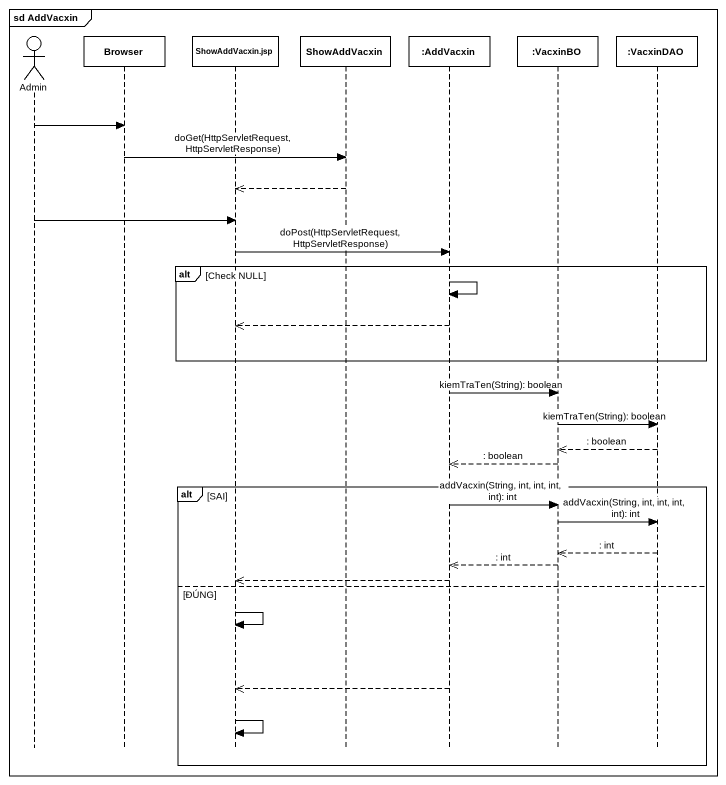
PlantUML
@startuml
mainframe sd AddVacxin
hide footbox
actor Admin
participant Browser
participant "ShowAddVacxin.jsp" as ShowAddVacxin_jsp
participant ShowAddVacxin
participant ":AddVacxin" as AddVacxin
participant ":VacxinBO" as VacxinBO
participant ":VacxinDAO" as VacxinDAO

Admin -> Browser
Browser -> ShowAddVacxin : doGet(HttpServletRequest, HttpServletResponse)
ShowAddVacxin -->> ShowAddVacxin_jsp
Admin -> ShowAddVacxin_jsp
ShowAddVacxin_jsp -> AddVacxin : doPost(HttpServletRequest, HttpServletResponse)
alt Check NULL
  AddVacxin -> AddVacxin
  AddVacxin -->> ShowAddVacxin_jsp
end
AddVacxin -> VacxinBO : kiemTraTen(String): boolean
VacxinBO -> VacxinDAO : kiemTraTen(String): boolean
VacxinDAO -->> VacxinBO : : boolean
VacxinBO -->> AddVacxin : : boolean
alt SAI
  AddVacxin -> VacxinBO : addVacxin(String, int, int, int, int): int
  VacxinBO -> VacxinDAO : addVacxin(String, int, int, int, int): int
  VacxinDAO -->> VacxinBO : : int
  VacxinBO -->> AddVacxin : : int
  AddVacxin -->> ShowAddVacxin_jsp
else ÐÚNG
  ShowAddVacxin_jsp -> ShowAddVacxin_jsp
  AddVacxin -->> ShowAddVacxin_jsp
  ShowAddVacxin_jsp -> ShowAddVacxin_jsp
end
@enduml
